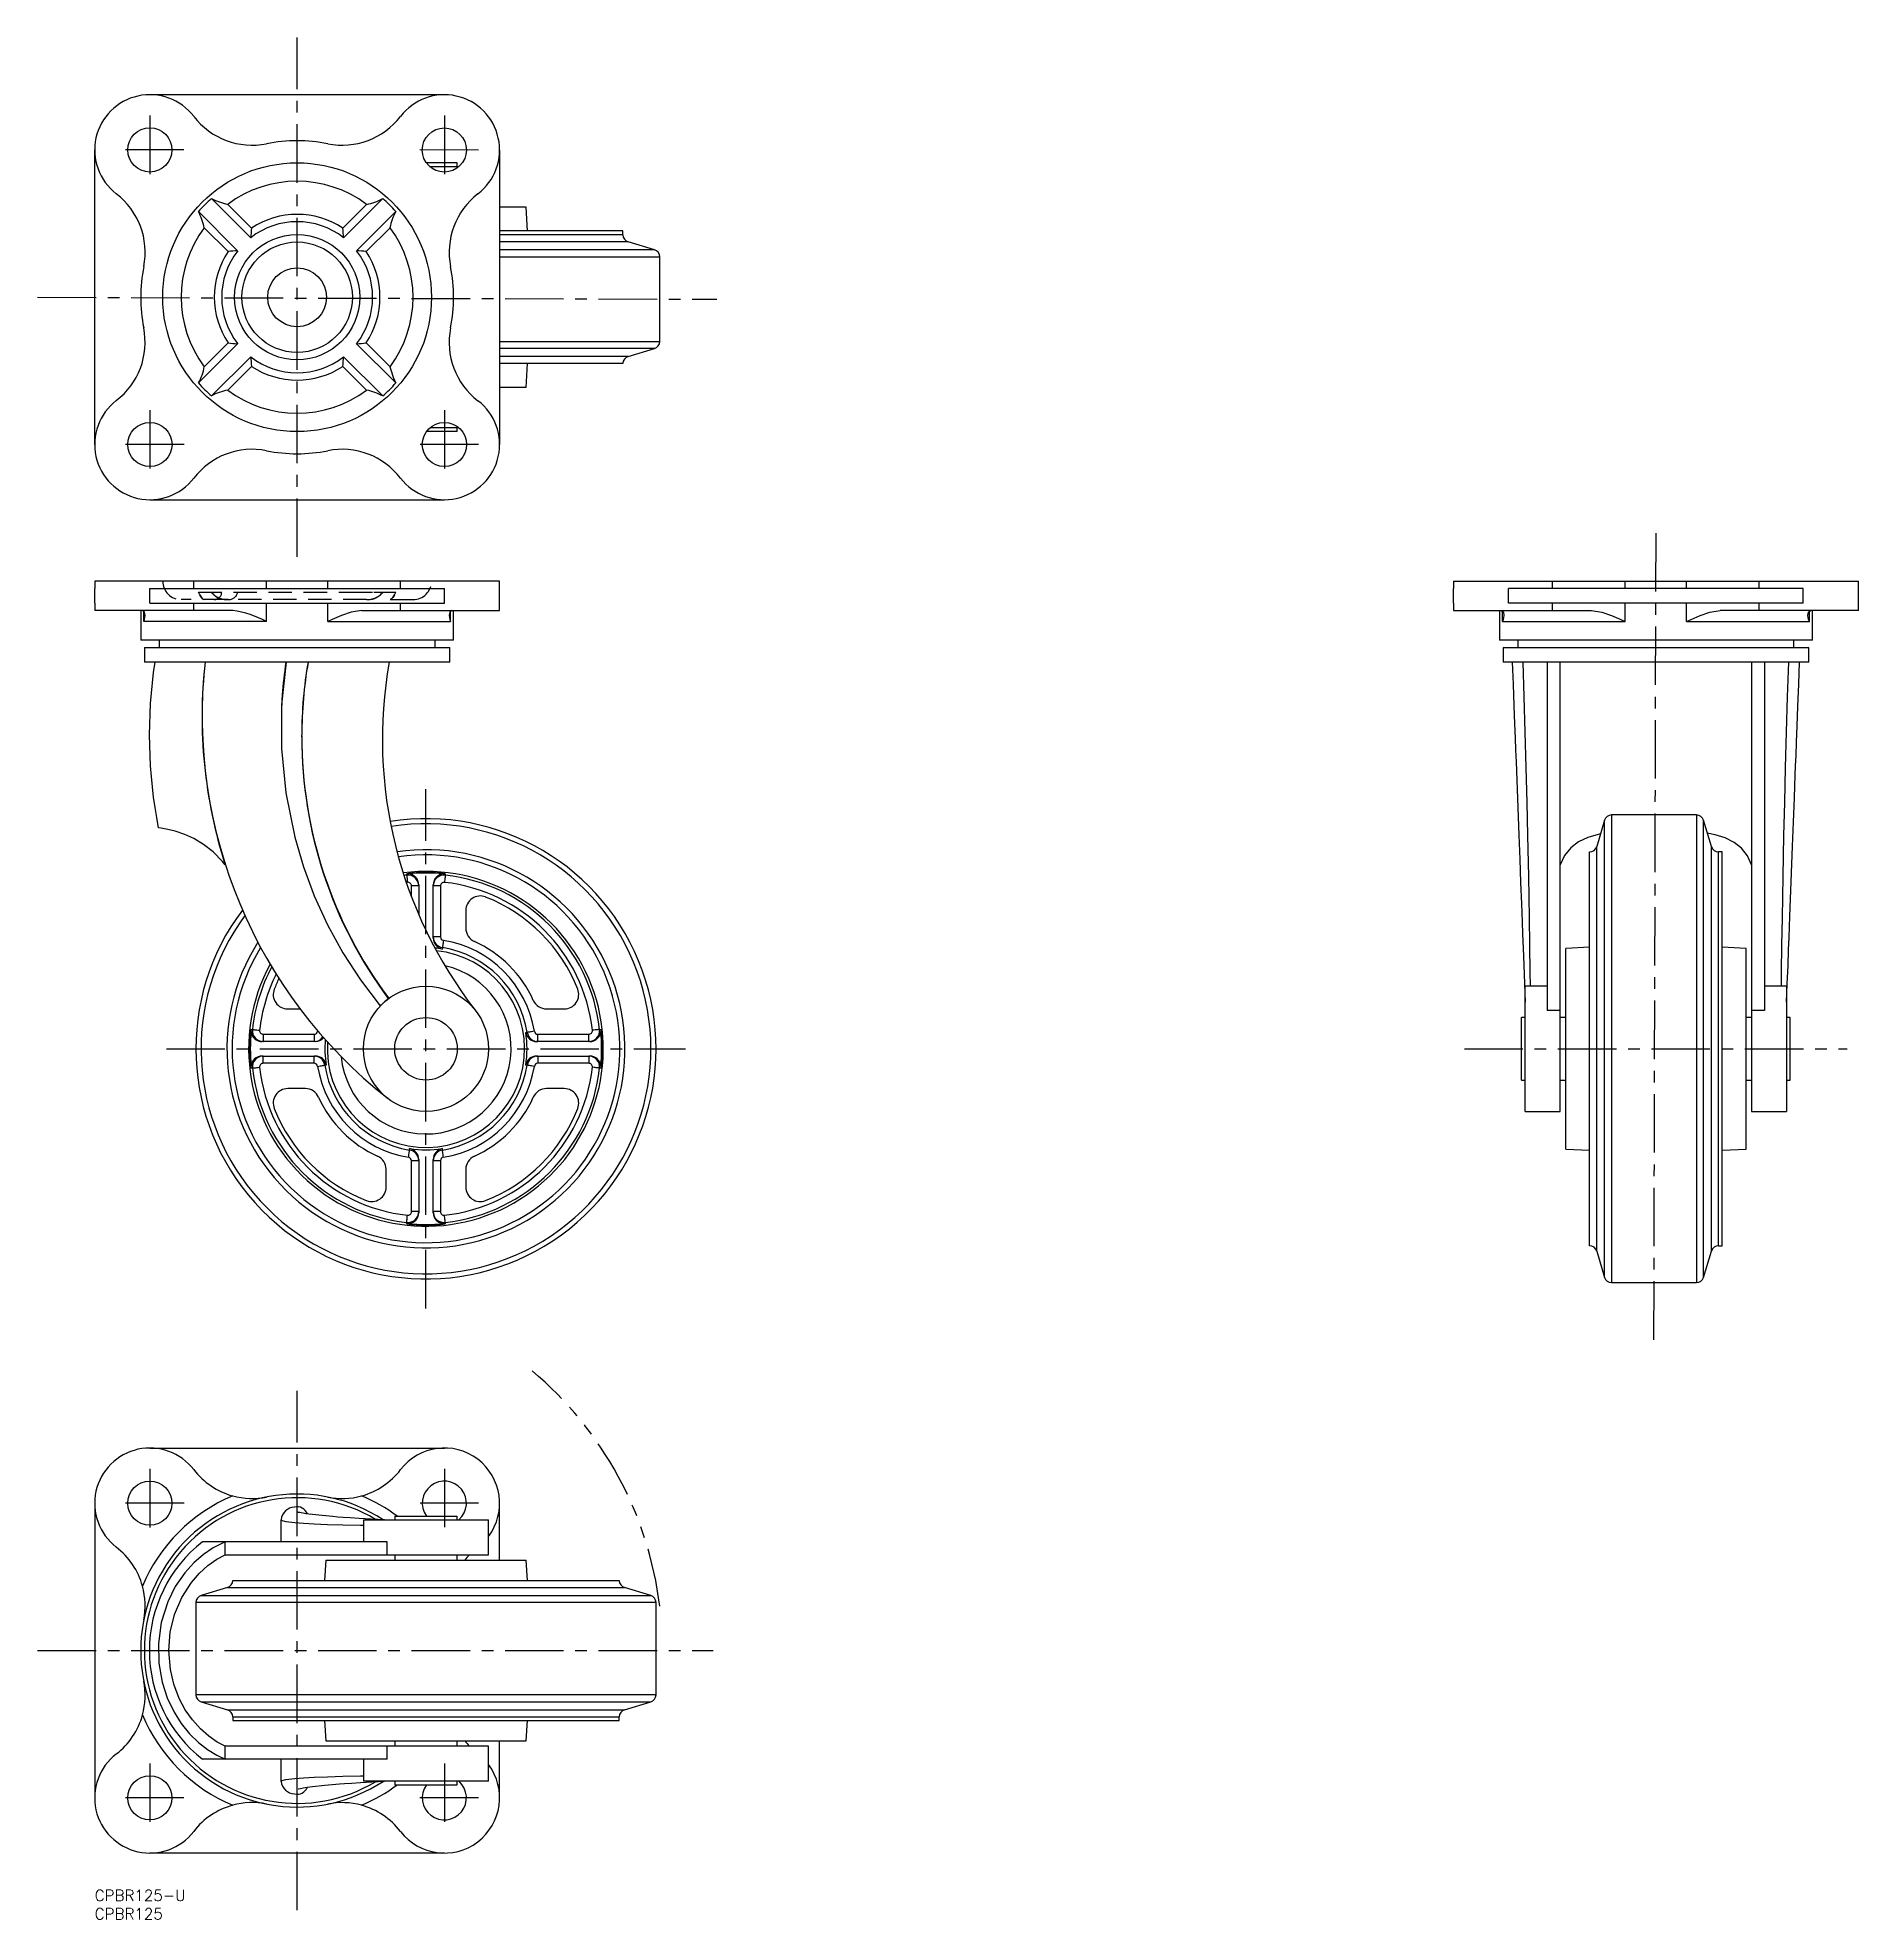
# Model space of a CAD drawing. Extents: x -15 to 479, y -8 to 503.
import ezdxf

# ---------------------------------------------------------------- set-up
doc = ezdxf.new("R2010")
doc.units = 0
doc.header["$LTSCALE"] = 0.5
for name, pattern in [('CENTER', [50.8, 31.75, -6.35, 6.35, -6.35]), ('DASHED', [19.05, 12.7, -6.35]), ('PHANTOM', [63.5, 31.75, -6.35, 6.35, -6.35, 6.35, -6.35])]:
    doc.linetypes.add(name, pattern=pattern)
for name, color, linetype in [('MSM_CENTER', 1, 'CENTER'), ('MSM_CONTINUOUS', 7, 'CONTINUOUS'), ('MSM_DASHED', 4, 'DASHED'), ('MSM_IMAGINARY', 6, 'PHANTOM'), ('MSM_PART_NUMBER', 7, 'CONTINUOUS')]:
    doc.layers.add(name, color=color, linetype=linetype)
doc.styles.get("Standard").update_dxf_attribs({"font": 'txt.shx', "height": 3, "bigfont": 'bigfont.shx'})

# ---------------------------------------------------------------- blocks, each defined once
blk = doc.blocks.new('*U2')
at = {"layer": 'MSM_PART_NUMBER'}
blk.add_text('CPBR125', height=3, dxfattribs=at).set_placement((0, -8))
blk = doc.blocks.new('*U3')
at = {"layer": 'MSM_PART_NUMBER'}
blk.add_text('CPBR125-U', height=3, dxfattribs=at).set_placement((0, -3))

msp = doc.modelspace()

# ---------------------------------------------------------------- linework, layer by layer
at = {"layer": 'MSM_CENTER'}
for p, q in [((55, 362.01), (55, 503.01)), ((15, 481.84), (15, 463.31)), ((94.99, 481.83), (94.99, 463.3)), ((24.26, 472.5), (5.74, 472.52)), ((104.25, 472.48), (85.72, 472.5)), ((-15.5, 432.51), (169, 431.95)), ((15.01, 401.85), (15.01, 383.32)), ((95, 401.84), (95, 383.31)), ((24.28, 392.51), (5.75, 392.53)), ((104.26, 392.5), (85.74, 392.52)), ((423.57, 149.41), (424.16, 370.91)), ((90, 157.91), (90, 298.91)), ((19.5, 228.41), (160.5, 228.41)), ((372.12, 228.41), (476.12, 228.41)), ((55, -5.5), (55, 135.5)), ((15.01, 114.32), (15.01, 95.79)), ((94.99, 114.34), (94.99, 95.81)), ((24.28, 104.98), (5.75, 105)), ((104.26, 105), (85.73, 105.02)), ((-15.5, 65), (168, 65)), ((14.99, 34.34), (14.99, 15.81)), ((94.99, 34.35), (94.99, 15.82)), ((24.26, 25), (5.73, 25.02)), ((104.25, 25), (85.72, 25.02))]:
    msp.add_line(p, q, dxfattribs=at)
at = {"layer": 'MSM_CONTINUOUS'}
for p, q in [((94.99, 487.51), (15, 487.51)), ((0, 392.52), (0, 472.51)), ((110, 472.49), (110, 392.51)), ((98.5, 469.01), (90.1, 469.01)), ((91, 468.01), (98.97, 468.01)), ((98.5, 468.01), (98.5, 469.01)), ((28.19, 455.78), (38.84, 445.13)), ((31.73, 459.31), (42.38, 448.66)), ((42.59, 451.28), (36.14, 457.73)), ((73.86, 457.73), (67.41, 451.28)), ((67.62, 448.66), (78.27, 459.31)), ((71.16, 445.13), (81.81, 455.78)), ((117.22, 457.01), (110, 457.01)), ((117.56, 450.51), (117.22, 457.01)), ((36.23, 444.91), (29.77, 451.37)), ((80.23, 451.37), (73.77, 444.91)), ((143.5, 450.51), (110, 450.51)), ((143.5, 449.48), (143.5, 450.51)), ((143.5, 449.48), (110, 449.48)), ((144.93, 447.57), (110, 447.57)), ((152.07, 445.42), (110, 445.42)), ((152.07, 445.42), (144.93, 447.57)), ((110, 443.51), (153.5, 443.51)), ((153.5, 420.48), (153.5, 443.51)), ((38.84, 419.89), (28.19, 409.23)), ((29.77, 413.64), (36.23, 420.1)), ((81.81, 409.23), (71.16, 419.89)), ((73.77, 420.1), (80.23, 413.64)), ((110, 420.48), (153.5, 420.48)), ((42.38, 416.35), (31.73, 405.7)), ((78.27, 405.7), (67.62, 416.35)), ((152.07, 418.57), (110, 418.57)), ((144.93, 416.42), (110, 416.42)), ((143.5, 414.51), (110, 414.51)), ((117.22, 408.01), (117.56, 414.51)), ((144.93, 416.42), (152.07, 418.57)), ((36.14, 407.28), (42.59, 413.74)), ((67.41, 413.74), (73.86, 407.28)), ((117.22, 408.01), (110, 408.01)), ((98.5, 396.01), (90.13, 396.01)), ((98.97, 397.01), (91.03, 397.01)), ((98.5, 396.01), (98.5, 397.01)), ((15.01, 377.51), (95, 377.51)), ((0, 355.41), (0, 353.41)), ((110, 355.41), (0, 355.41)), ((0, 349.41), (0, 353.41)), ((15.01, 349.41), (15.01, 353.41)), ((15.01, 353.41), (95, 353.41)), ((26.93, 353.41), (26.93, 355.41)), ((46.7, 353.41), (46.7, 355.41)), ((63.31, 353.41), (63.31, 355.41)), ((83.1, 353.41), (83.1, 355.41)), ((95, 349.41), (95, 353.41)), ((110, 353.41), (110, 355.41)), ((110, 349.41), (110, 353.41)), ((369.12, 355.41), (369.12, 353.41)), ((369.12, 355.41), (479.12, 355.41)), ((369.12, 349.41), (369.12, 353.41)), ((384.12, 349.41), (384.12, 353.41)), ((464.11, 353.41), (384.12, 353.41)), ((396.03, 353.41), (396.03, 355.41)), ((415.81, 353.41), (415.81, 355.41)), ((432.42, 353.41), (432.42, 355.41)), ((452.2, 353.41), (452.2, 355.41)), ((464.11, 349.41), (464.11, 353.41)), ((479.12, 353.41), (479.12, 355.41)), ((479.12, 349.41), (479.12, 353.41)), ((0, 349.41), (0, 347.41)), ((15.01, 349.41), (95, 349.41)), ((26.93, 347.41), (26.93, 349.41)), ((46.7, 344.41), (46.7, 349.41)), ((63.31, 344.41), (63.31, 349.41)), ((83.1, 347.41), (83.1, 349.41)), ((110, 347.41), (110, 349.41)), ((369.12, 349.41), (369.12, 347.41)), ((464.11, 349.41), (384.12, 349.41)), ((396.03, 347.41), (396.03, 349.41)), ((415.81, 344.41), (415.81, 349.41)), ((432.42, 344.41), (432.42, 349.41)), ((452.2, 347.41), (452.2, 349.41)), ((479.12, 347.41), (479.12, 349.41)), ((37.51, 347.41), (0, 347.41)), ((12.5, 347.41), (12.5, 339.41)), ((13.55, 346.99), (12.99, 347.41)), ((13.32, 344.41), (13.32, 347.17)), ((13.32, 344.42), (13.53, 345)), ((13.32, 344.41), (13.32, 344.42)), ((46.7, 344.41), (13.32, 344.41)), ((13.53, 345), (13.7, 346.1)), ((13.7, 346.1), (13.55, 346.99)), ((63.33, 344.42), (63.31, 344.41)), ((63.31, 344.41), (96.68, 344.41)), ((64.55, 345), (63.33, 344.42)), ((67.08, 346.11), (64.55, 345)), ((69.68, 346.99), (67.08, 346.11)), ((72.5, 347.41), (69.68, 346.99)), ((72.5, 347.41), (110, 347.41)), ((96.45, 346.99), (96.29, 346.12)), ((96.29, 346.12), (96.47, 345)), ((97, 347.41), (96.45, 346.99)), ((96.47, 345), (96.68, 344.42)), ((96.68, 344.41), (96.68, 347.17)), ((96.68, 344.42), (96.68, 344.41)), ((97.5, 339.41), (97.5, 347.41)), ((369.12, 347.41), (406.63, 347.41)), ((381.62, 347.41), (381.62, 339.41)), ((382.12, 347.41), (382.68, 346.99)), ((382.44, 344.41), (382.44, 347.17)), ((382.45, 344.42), (382.44, 344.41)), ((382.44, 344.41), (415.81, 344.41)), ((382.65, 345), (382.45, 344.42)), ((382.83, 346.12), (382.65, 345)), ((382.68, 346.99), (382.83, 346.12)), ((406.63, 347.41), (409.44, 346.99)), ((409.44, 346.99), (412.02, 346.12)), ((412.02, 346.12), (414.57, 345)), ((414.57, 345), (415.79, 344.42)), ((415.79, 344.42), (415.81, 344.41)), ((432.42, 344.41), (432.44, 344.42)), ((432.42, 344.41), (465.8, 344.41)), ((432.44, 344.42), (433.66, 345)), ((433.66, 345), (436.16, 346.1)), ((436.16, 346.1), (438.79, 346.99)), ((438.79, 346.99), (441.61, 347.41)), ((479.12, 347.41), (441.61, 347.41)), ((465.42, 346.1), (465.57, 346.99)), ((465.6, 345), (465.42, 346.1)), ((465.57, 346.99), (466.13, 347.41)), ((465.8, 344.42), (465.6, 345)), ((465.8, 344.41), (465.8, 347.17)), ((465.8, 344.41), (465.8, 344.42)), ((466.62, 339.41), (466.62, 347.41)), ((97.5, 339.41), (12.5, 339.41)), ((13.5, 337.41), (13.5, 333.41)), ((13.5, 337.41), (96.5, 337.41)), ((17.5, 339.41), (17.5, 337.41)), ((92.5, 337.41), (92.5, 339.41)), ((96.5, 333.41), (96.5, 337.41)), ((466.62, 339.41), (381.62, 339.41)), ((382.62, 337.41), (382.62, 333.41)), ((382.62, 337.41), (465.62, 337.41)), ((386.62, 339.41), (386.62, 337.41)), ((461.62, 337.41), (461.62, 339.41)), ((465.62, 333.41), (465.62, 337.41)), ((96.5, 333.41), (13.5, 333.41)), ((51.98, 333.41), (50.79, 321.85)), ((465.62, 333.41), (382.62, 333.41)), ((385.09, 333.41), (385.32, 327.43)), ((388.35, 323.98), (388.06, 333.41)), ((394.62, 333.41), (394.62, 238.85)), ((398.12, 211.41), (398.12, 333.41)), ((450.12, 333.41), (450.12, 211.41)), ((453.62, 333.41), (453.62, 238.85)), ((459.89, 323.98), (460.19, 333.41)), ((462.92, 327.46), (463.15, 333.41)), ((385.32, 327.43), (385.55, 321.53)), ((462.69, 321.38), (462.92, 327.46)), ((388.63, 314.44), (388.35, 323.98)), ((459.62, 314.44), (459.89, 323.98)), ((50.79, 321.85), (50.76, 315.47)), ((385.55, 321.53), (385.73, 316.65)), ((462.49, 316.1), (462.69, 321.38)), ((50.76, 315.47), (50.74, 310)), ((56.24, 313.12), (56.24, 313.56)), ((56.28, 313.1), (56.26, 313.56)), ((385.73, 316.65), (385.88, 312.8)), ((385.88, 312.8), (386, 309.59)), ((388.89, 304.84), (388.63, 314.44)), ((459.35, 304.84), (459.62, 314.44)), ((462.32, 311.66), (462.49, 316.1)), ((50.74, 310), (51.91, 297.95)), ((386, 309.59), (386.13, 306.35)), ((462.08, 305.28), (462.18, 308.05)), ((462.18, 308.05), (462.32, 311.66)), ((386.13, 306.35), (386.51, 296.37)), ((389.13, 295.26), (388.89, 304.84)), ((459.11, 295.26), (459.35, 304.84)), ((461.74, 296.58), (461.98, 302.79)), ((461.98, 302.79), (462.08, 305.28)), ((51.91, 297.95), (54.35, 285.86)), ((461.49, 289.97), (461.74, 296.58)), ((386.51, 296.37), (386.89, 286.43)), ((389.34, 286.3), (389.13, 295.26)), ((435.12, 291.91), (412.1, 291.91)), ((412.1, 291.91), (412.1, 164.91)), ((435.12, 291.91), (435.12, 164.91)), ((458.9, 286.3), (459.11, 295.26)), ((18.1, 288.32), (17.3, 288.41)), ((17.3, 288.41), (17.34, 288.4)), ((19.85, 288.01), (18.1, 288.32)), ((21.91, 287.51), (19.85, 288.01)), ((24.49, 286.61), (21.91, 287.51)), ((26.92, 285.49), (24.49, 286.61)), ((386.89, 286.43), (387.14, 279.92)), ((389.57, 275.21), (389.34, 286.3)), ((409.06, 286.75), (405.63, 285.81)), ((410.18, 290.49), (408.04, 283.34)), ((410.18, 166.34), (410.18, 290.49)), ((439.18, 283.34), (437.04, 290.49)), ((437.04, 166.34), (437.04, 290.49)), ((440.18, 286.56), (438.09, 286.98)), ((442.97, 285.67), (440.18, 286.56)), ((458.67, 275.21), (458.9, 286.3)), ((461.24, 283.4), (461.49, 289.97)), ((29.53, 283.92), (26.92, 285.49)), ((32.18, 281.86), (29.53, 283.92)), ((34.71, 279.31), (32.18, 281.86)), ((54.35, 285.86), (56.71, 277.84)), ((401.02, 283.02), (399.33, 280.93)), ((403.13, 284.62), (401.02, 283.02)), ((405.63, 285.81), (403.13, 284.62)), ((406.12, 174.91), (406.12, 281.91)), ((408.04, 173.49), (408.04, 283.34)), ((439.18, 173.49), (439.18, 283.34)), ((442.12, 281.91), (441.1, 281.91)), ((441.1, 174.91), (441.1, 281.91)), ((442.12, 174.91), (442.12, 281.91)), ((445.37, 284.46), (442.97, 285.67)), ((447.39, 282.86), (445.37, 284.46)), ((448.98, 280.83), (447.39, 282.86)), ((460.87, 273.74), (461.24, 283.4)), ((35.45, 278.41), (34.71, 279.31)), ((56.71, 277.84), (59.67, 269.91)), ((84.75, 275.78), (84.76, 275.96)), ((84.76, 275.96), (85.26, 275.97)), ((85.26, 275.97), (85.26, 275.9)), ((94.74, 275.97), (95.24, 275.96)), ((94.74, 275.9), (94.74, 275.97)), ((95.24, 275.96), (95.25, 275.65)), ((387.14, 279.92), (387.38, 273.55)), ((399.33, 280.93), (398.12, 278.41)), ((450.12, 278.41), (448.98, 280.83)), ((84.75, 275.57), (84.75, 275.78)), ((84.75, 275.57), (84.76, 275.51)), ((84.76, 275.51), (84.77, 275.39)), ((84.77, 275.39), (84.79, 275.2)), ((84.79, 275.2), (84.82, 274.96)), ((84.82, 274.96), (84.85, 274.67)), ((84.85, 274.67), (84.89, 274.34)), ((84.89, 274.34), (84.93, 273.98)), ((84.93, 273.98), (84.97, 273.61)), ((88.03, 272.63), (86.06, 272.63)), ((86.06, 269.67), (86.06, 272.63)), ((88.03, 272.92), (88.03, 264.84)), ((91.97, 258.47), (91.97, 272.92)), ((93.94, 272.63), (91.97, 272.63)), ((93.94, 272.63), (93.94, 258.82)), ((95.07, 273.98), (95.03, 273.61)), ((95.11, 274.34), (95.07, 273.98)), ((95.15, 274.67), (95.11, 274.34)), ((95.18, 274.96), (95.15, 274.67)), ((95.21, 275.2), (95.18, 274.96)), ((95.23, 275.39), (95.21, 275.2)), ((95.24, 275.51), (95.23, 275.39)), ((95.25, 275.57), (95.24, 275.51)), ((95.25, 275.65), (95.25, 275.57)), ((387.38, 273.55), (387.6, 267.75)), ((389.78, 264.02), (389.57, 275.21)), ((458.47, 264.02), (458.67, 275.21)), ((460.52, 264.46), (460.87, 273.74)), ((59.67, 269.91), (63.23, 262.11)), ((100.83, 265.97), (100.83, 261.17)), ((387.6, 267.75), (387.69, 265.47)), ((63.23, 262.11), (67.4, 254.5)), ((387.69, 265.47), (387.79, 262.92)), ((387.79, 262.92), (387.91, 259.66)), ((389.9, 256.59), (389.78, 264.02)), ((458.35, 256.59), (458.47, 264.02)), ((460.3, 258.67), (460.41, 261.53)), ((460.41, 261.53), (460.52, 264.46)), ((93.94, 258.82), (91.97, 258.82)), ((94.45, 255.69), (94.44, 255.51)), ((94.46, 255.96), (94.45, 255.91)), ((94.45, 255.91), (94.45, 255.69)), ((94.48, 256.08), (94.46, 255.96)), ((94.51, 256.27), (94.48, 256.08)), ((94.55, 256.51), (94.51, 256.27)), ((94.59, 256.8), (94.55, 256.51)), ((94.65, 257.13), (94.59, 256.8)), ((94.7, 257.48), (94.65, 257.13)), ((94.76, 257.85), (94.7, 257.48)), ((387.91, 259.66), (388.06, 255.73)), ((388.06, 255.73), (388.24, 251.18)), ((390, 249.24), (389.9, 256.59)), ((406.12, 255.97), (399.62, 255.63)), ((399.62, 201.2), (399.62, 255.63)), ((448.62, 255.63), (442.12, 255.97)), ((448.62, 201.2), (448.62, 255.63)), ((458.25, 249.24), (458.35, 256.59)), ((460.17, 255.27), (460.3, 258.67)), ((67.4, 254.5), (72.17, 247.13)), ((388.24, 251.18), (388.43, 246.06)), ((459.82, 246.08), (460.01, 251.05)), ((460.01, 251.05), (460.17, 255.27)), ((72.17, 247.13), (77.54, 240.04)), ((388.43, 246.06), (388.62, 241.05)), ((394.62, 245.41), (388.62, 245.41)), ((388.62, 211.41), (388.62, 245.41)), ((390.04, 245.41), (390, 249.24)), ((459.62, 245.41), (453.62, 245.41)), ((458.2, 245.41), (458.25, 249.24)), ((459.62, 241.05), (459.82, 246.08)), ((459.62, 245.41), (459.62, 211.41)), ((79.77, 242.22), (79.77, 242.05)), ((52.44, 239.24), (55.8, 239.24)), ((122.75, 239.24), (127.56, 239.24)), ((388.62, 236.91), (387.62, 236.91)), ((387.62, 219.91), (387.62, 236.91)), ((398.12, 238.85), (394.62, 238.85)), ((399.62, 236.91), (398.12, 236.91)), ((450.12, 236.91), (448.62, 236.91)), ((453.62, 238.85), (450.12, 238.85)), ((460.62, 236.91), (459.62, 236.91)), ((460.62, 219.91), (460.62, 236.91)), ((42.44, 233.15), (42.45, 233.66)), ((42.52, 233.15), (42.44, 233.15)), ((42.45, 233.66), (42.76, 233.66)), ((42.76, 233.66), (42.85, 233.66)), ((42.85, 233.66), (42.9, 233.66)), ((42.9, 233.66), (43.02, 233.64)), ((43.02, 233.64), (43.21, 233.62)), ((43.21, 233.62), (43.45, 233.59)), ((43.45, 233.59), (43.75, 233.56)), ((43.75, 233.56), (44.07, 233.52)), ((44.07, 233.52), (44.43, 233.48)), ((44.43, 233.48), (44.8, 233.44)), ((59.94, 230.38), (45.49, 230.38)), ((45.78, 232.35), (45.78, 230.38)), ((45.78, 232.35), (59.59, 232.35)), ((59.59, 232.35), (59.59, 230.38)), ((60.57, 233.18), (60.68, 233.16)), ((117.1, 232.86), (117.41, 232.86)), ((117.41, 232.86), (117.49, 232.86)), ((117.55, 232.87), (117.49, 232.86)), ((117.67, 232.89), (117.55, 232.87)), ((117.85, 232.92), (117.67, 232.89)), ((118.1, 232.96), (117.85, 232.92)), ((118.39, 233.01), (118.1, 232.96)), ((118.71, 233.06), (118.39, 233.01)), ((119.07, 233.12), (118.71, 233.06)), ((119.43, 233.18), (119.07, 233.12)), ((134.51, 230.38), (120.06, 230.38)), ((120.41, 230.38), (120.41, 232.35)), ((120.41, 232.35), (134.22, 232.35)), ((134.22, 230.38), (134.22, 232.35)), ((135.57, 233.48), (135.2, 233.44)), ((135.93, 233.52), (135.57, 233.48)), ((136.25, 233.56), (135.93, 233.52)), ((136.55, 233.59), (136.25, 233.56)), ((136.79, 233.62), (136.55, 233.59)), ((136.98, 233.64), (136.79, 233.62)), ((137.1, 233.66), (136.98, 233.64)), ((137.15, 233.66), (137.1, 233.66)), ((137.15, 233.66), (137.37, 233.66)), ((137.37, 233.66), (137.55, 233.66)), ((137.56, 233.15), (137.48, 233.15)), ((137.55, 233.66), (137.56, 233.15)), ((45.49, 226.45), (59.94, 226.45)), ((45.78, 224.48), (45.78, 226.45)), ((59.59, 224.48), (59.59, 226.45)), ((120.06, 226.45), (134.51, 226.45)), ((120.41, 226.45), (120.41, 224.48)), ((134.22, 226.45), (134.22, 224.48)), ((42.45, 223.17), (42.44, 223.67)), ((42.44, 223.67), (42.52, 223.67)), ((42.63, 223.17), (42.45, 223.17)), ((42.85, 223.17), (42.63, 223.17)), ((42.85, 223.17), (42.9, 223.17)), ((42.9, 223.17), (43.02, 223.19)), ((43.02, 223.19), (43.21, 223.21)), ((43.21, 223.21), (43.45, 223.23)), ((43.45, 223.23), (43.75, 223.27)), ((43.75, 223.27), (44.07, 223.3)), ((44.07, 223.3), (44.43, 223.34)), ((44.43, 223.34), (44.8, 223.38)), ((59.59, 224.48), (45.78, 224.48)), ((60.57, 223.65), (60.93, 223.71)), ((60.93, 223.71), (61.29, 223.77)), ((61.29, 223.77), (61.61, 223.82)), ((61.61, 223.82), (61.9, 223.87)), ((61.9, 223.87), (62.15, 223.91)), ((62.15, 223.91), (62.33, 223.94)), ((62.33, 223.94), (62.45, 223.95)), ((62.45, 223.95), (62.51, 223.96)), ((62.59, 223.96), (62.51, 223.96)), ((62.9, 223.97), (62.59, 223.96)), ((117.28, 223.97), (117.1, 223.97)), ((117.49, 223.96), (117.28, 223.97)), ((117.55, 223.95), (117.49, 223.96)), ((117.67, 223.94), (117.55, 223.95)), ((117.85, 223.91), (117.67, 223.94)), ((118.1, 223.87), (117.85, 223.91)), ((118.39, 223.82), (118.1, 223.87)), ((118.71, 223.77), (118.39, 223.82)), ((119.07, 223.71), (118.71, 223.77)), ((119.43, 223.65), (119.07, 223.71)), ((134.22, 224.48), (120.41, 224.48)), ((135.57, 223.34), (135.2, 223.38)), ((135.93, 223.3), (135.57, 223.34)), ((136.25, 223.27), (135.93, 223.3)), ((136.55, 223.23), (136.25, 223.27)), ((136.79, 223.21), (136.55, 223.23)), ((136.98, 223.19), (136.79, 223.21)), ((137.1, 223.17), (136.98, 223.19)), ((137.15, 223.17), (137.1, 223.17)), ((137.24, 223.17), (137.15, 223.17)), ((137.55, 223.17), (137.24, 223.17)), ((137.48, 223.67), (137.56, 223.67)), ((137.56, 223.67), (137.55, 223.17)), ((387.62, 219.91), (388.62, 219.91)), ((398.12, 219.91), (399.62, 219.91)), ((448.62, 219.91), (450.12, 219.91)), ((459.62, 219.91), (460.62, 219.91)), ((57.25, 217.59), (52.44, 217.59)), ((127.56, 217.59), (122.75, 217.59)), ((388.62, 211.41), (398.12, 211.41)), ((450.12, 211.41), (459.62, 211.41)), ((85.24, 198.98), (85.3, 199.35)), ((85.3, 199.35), (85.35, 199.7)), ((85.35, 199.7), (85.41, 200.03)), ((85.41, 200.03), (85.45, 200.32)), ((85.45, 200.32), (85.49, 200.56)), ((85.49, 200.56), (85.52, 200.75)), ((85.52, 200.75), (85.54, 200.87)), ((85.54, 200.87), (85.55, 200.92)), ((85.55, 201.13), (85.56, 201.32)), ((85.55, 200.92), (85.55, 201.13)), ((94.44, 201.32), (94.45, 201.01)), ((94.45, 201.01), (94.45, 200.92)), ((94.46, 200.87), (94.45, 200.92)), ((94.48, 200.75), (94.46, 200.87)), ((94.51, 200.56), (94.48, 200.75)), ((94.55, 200.32), (94.51, 200.56)), ((94.59, 200.03), (94.55, 200.32)), ((94.65, 199.7), (94.59, 200.03)), ((94.7, 199.35), (94.65, 199.7)), ((94.76, 198.98), (94.7, 199.35)), ((399.62, 201.2), (406.12, 200.86)), ((442.12, 200.86), (448.62, 201.2)), ((79.17, 190.86), (79.17, 195.66)), ((88.03, 198.01), (86.06, 198.01)), ((86.06, 184.19), (86.06, 198.01)), ((88.03, 198.36), (88.03, 183.91)), ((91.97, 183.91), (91.97, 198.36)), ((93.94, 198.01), (91.97, 198.01)), ((93.94, 198.01), (93.94, 184.19)), ((100.83, 195.66), (100.83, 190.86)), ((88.03, 184.19), (86.06, 184.19)), ((93.94, 184.19), (91.97, 184.19)), ((84.75, 181.26), (84.76, 181.31)), ((84.75, 181.18), (84.75, 181.26)), ((84.76, 180.86), (84.75, 181.18)), ((84.76, 181.31), (84.77, 181.44)), ((85.26, 180.85), (84.76, 180.86)), ((84.77, 181.44), (84.79, 181.62)), ((84.79, 181.62), (84.82, 181.87)), ((84.82, 181.87), (84.85, 182.16)), ((84.85, 182.16), (84.89, 182.49)), ((84.89, 182.49), (84.93, 182.84)), ((84.93, 182.84), (84.97, 183.21)), ((85.26, 180.93), (85.26, 180.85)), ((94.74, 180.85), (94.74, 180.93)), ((95.24, 180.86), (94.74, 180.85)), ((95.07, 182.84), (95.03, 183.21)), ((95.11, 182.49), (95.07, 182.84)), ((95.15, 182.16), (95.11, 182.49)), ((95.18, 181.87), (95.15, 182.16)), ((95.21, 181.62), (95.18, 181.87)), ((95.23, 181.44), (95.21, 181.62)), ((95.24, 181.31), (95.23, 181.44)), ((95.25, 181.26), (95.24, 181.31)), ((95.25, 181.05), (95.24, 180.86)), ((95.25, 181.26), (95.25, 181.05)), ((441.1, 174.91), (442.12, 174.91)), ((408.04, 173.49), (410.18, 166.34)), ((437.04, 166.34), (439.18, 173.49)), ((412.1, 164.91), (435.12, 164.91)), ((15.01, 120), (95, 120)), ((0, 104.99), (0, 25)), ((55.41, 102.53), (55.2, 102.58)), ((55.2, 102.58), (55.21, 102.56)), ((55.7, 102.47), (55.41, 102.53)), ((56.12, 102.38), (55.7, 102.47)), ((56.64, 102.28), (56.12, 102.38)), ((57.32, 102.17), (56.64, 102.28)), ((110, 89.5), (110, 105)), ((50.61, 100.52), (50.61, 94.5)), ((50.61, 100.4), (51.91, 100.05)), ((51.91, 100.05), (54.35, 99.75)), ((54.35, 99.75), (56.71, 99.58)), ((56.71, 99.58), (59.67, 99.41)), ((58.18, 102.05), (57.32, 102.17)), ((59.2, 101.92), (58.18, 102.05)), ((61.77, 101.64), (59.2, 101.92)), ((59.67, 99.41), (63.23, 99.27)), ((64.73, 101.37), (61.77, 101.64)), ((63.23, 99.27), (67.4, 99.15)), ((66.09, 101.26), (64.73, 101.37)), ((67.51, 101.16), (66.09, 101.26)), ((67.4, 99.15), (72.17, 99.05)), ((69.37, 101.03), (67.51, 101.16)), ((71.86, 100.87), (69.37, 101.03)), ((75.08, 100.69), (71.86, 100.87)), ((72.17, 99.05), (73, 99.03)), ((73, 100.5), (73, 94.5)), ((73, 100.5), (107, 100.5)), ((78.7, 100.5), (75.08, 100.69)), ((81.5, 101.5), (81.5, 100.5)), ((81.5, 101.5), (98.5, 101.5)), ((98.5, 100.5), (98.5, 101.5)), ((107, 91), (107, 100.5)), ((79.48, 94.5), (29.29, 94.5)), ((32.18, 92.88), (29.53, 91.07)), ((34.71, 94.19), (32.18, 92.88)), ((35.45, 94.5), (34.71, 94.19)), ((35.45, 91), (35.45, 94.5)), ((79.48, 91), (79.48, 94.5)), ((26.92, 88.8), (24.49, 86.1)), ((29.53, 91.07), (26.92, 88.8)), ((28.45, 85.99), (30.77, 88.1)), ((30.77, 88.1), (33.18, 89.79)), ((33.18, 89.79), (35.45, 91)), ((35.45, 91), (107, 91)), ((62.78, 89.5), (62.44, 84)), ((62.78, 89.5), (117.22, 89.5)), ((81.5, 91), (81.5, 89.5)), ((98.5, 89.5), (98.5, 91)), ((117.56, 84), (117.22, 89.5)), ((21.91, 82.35), (19.85, 78.22)), ((24.49, 86.1), (21.91, 82.35)), ((23.66, 79.38), (26.29, 83.5)), ((26.29, 83.5), (28.45, 85.99)), ((36.07, 82.08), (28.93, 79.94)), ((36.07, 82.08), (143.93, 82.08)), ((37.5, 84), (142.5, 84)), ((151.07, 79.94), (143.93, 82.08)), ((19.85, 78.22), (18.1, 72.66)), ((21.72, 74.8), (23.66, 79.38)), ((27.5, 78.02), (27.5, 53)), ((152.5, 78.02), (27.5, 78.02)), ((28.93, 79.94), (151.07, 79.94)), ((152.5, 53), (152.5, 78.02)), ((18.1, 72.66), (17.3, 66.87)), ((20.55, 69.97), (21.72, 74.8)), ((17.3, 66.87), (17.42, 61.58)), ((20.15, 65), (20.55, 69.97)), ((17.42, 61.58), (18.33, 56.37)), ((20.57, 59.87), (20.15, 65)), ((18.33, 56.37), (19.69, 52.19)), ((21.52, 55.84), (20.57, 59.87)), ((19.69, 52.19), (21.56, 48.23)), ((22.98, 51.99), (21.52, 55.84)), ((24.61, 48.94), (22.98, 51.99)), ((152.5, 53), (27.5, 53)), ((21.56, 48.23), (23.52, 45.17)), ((26.56, 46.15), (24.61, 48.94)), ((28.71, 43.75), (26.56, 46.15)), ((28.93, 51.08), (36.07, 48.94)), ((28.93, 51.08), (151.07, 51.08)), ((36.07, 48.94), (143.93, 48.94)), ((37.5, 47.02), (37.5, 46)), ((37.5, 47.02), (142.5, 47.02)), ((37.5, 46), (142.5, 46)), ((62.44, 46), (62.78, 40.5)), ((117.22, 40.5), (117.56, 46)), ((142.5, 46), (142.5, 47.02)), ((143.93, 48.94), (151.07, 51.08)), ((23.52, 45.17), (25.78, 42.39)), ((25.78, 42.39), (28.18, 40.04)), ((30.98, 41.73), (28.71, 43.75)), ((33.28, 40.15), (30.98, 41.73)), ((28.18, 40.04), (30.68, 38.09)), ((30.68, 38.09), (33.15, 36.58)), ((33.15, 36.58), (35.45, 35.5)), ((35.45, 39), (33.28, 40.15)), ((107, 39), (35.45, 39)), ((35.45, 35.5), (35.45, 39)), ((62.78, 40.5), (117.22, 40.5)), ((79.48, 35.5), (79.48, 39)), ((81.5, 40.5), (81.5, 39)), ((98.5, 39), (98.5, 40.5)), ((107, 29.5), (107, 39)), ((110, 25.01), (110, 40.5)), ((79.48, 35.5), (29.29, 35.5)), ((50.61, 35.5), (50.61, 29.48)), ((59.67, 30.59), (63.23, 30.73)), ((63.23, 30.73), (67.4, 30.85)), ((67.4, 30.85), (72.17, 30.95)), ((72.17, 30.95), (73, 30.97)), ((73, 35.5), (73, 29.5)), ((50.61, 29.6), (51.91, 29.95)), ((51.91, 29.95), (54.35, 30.25)), ((54.35, 30.25), (56.71, 30.42)), ((55.27, 27.46), (55.36, 27.45)), ((55.36, 27.45), (55.9, 27.58)), ((55.9, 27.58), (56.64, 27.72)), ((56.64, 27.72), (57.72, 27.89)), ((56.71, 30.42), (59.67, 30.59)), ((57.72, 27.89), (59.2, 28.08)), ((59.2, 28.08), (62.54, 28.44)), ((62.54, 28.44), (66.48, 28.77)), ((66.48, 28.77), (67.89, 28.87)), ((67.89, 28.87), (69.75, 29)), ((69.75, 29), (72.19, 29.15)), ((72.19, 29.15), (75.28, 29.33)), ((107, 29.5), (73, 29.5)), ((75.28, 29.33), (78.7, 29.5)), ((81.5, 29.5), (81.5, 28.5)), ((81.5, 28.5), (98.5, 28.5)), ((98.5, 28.5), (98.5, 29.5)), ((94.99, 10), (15, 10))]:
    msp.add_line(p, q, dxfattribs=at)
for centre, radius in [((15, 472.51), 6), ((94.99, 472.49), 6), ((55, 432.51), 36.5), ((55, 432.51), 17), ((55, 432.51), 15), ((55, 432.51), 8), ((15.01, 392.52), 6), ((95, 392.51), 6), ((90, 228.41), 17), ((90, 228.41), 8.5), ((14.99, 105.01), 6), ((14.99, 25.01), 6)]:
    msp.add_circle(centre, radius, dxfattribs=at)
for centre, radius, start, end in [((15, 472.51), 15, 37.4724, 232.5276), ((94.99, 472.49), 15.01, 307.4899, 142.5101), ((42.78, 493.8), 20, 217.4724, 281.2773), ((67.21, 493.8), 20, 258.7386, 322.5101), ((55, 432.51), 42.5, 78.7386, 101.2773), ((-6.29, 444.73), 20, 348.7227, 52.5276), ((55, 432.51), 31.5, 53.2132, 126.7868), ((116.3, 444.71), 20, 127.4899, 191.2614), ((55, 432.51), 35.5, 130.9617, 139.0383), ((11.32, 447.24), 18.91, 12.6079, 26.833), ((40.26, 476.19), 18.91, 243.1671, 257.392), ((55, 432.51), 22.5, 56.537, 123.463), ((71.45, 471.41), 13.89, 280.0124, 299.4284), ((55, 432.51), 35.5, 40.9617, 49.0383), ((93.9, 448.96), 13.89, 150.5713, 169.9878), ((55, 432.51), 31.5, 143.2132, 216.7868), ((55, 432.51), 20.5, 52.0047, 127.9953), ((108.2, 444.61), 65.94, 174.1982, 176.4782), ((1.81, 444.61), 65.94, 3.5217, 5.8018), ((55, 432.51), 31.5, 323.2132, 36.7868), ((55, 432.51), 22.5, 146.537, 213.463), ((55, 432.51), 20.5, 142.0047, 217.9953), ((42.89, 379.32), 65.93, 93.5217, 95.8019), ((67.11, 379.32), 65.93, 84.1981, 86.4783), ((55, 432.51), 20.5, 322.0047, 37.9953), ((55, 432.51), 22.5, 326.537, 33.463), ((145.5, 449.48), 2, 180, 253.3008), ((151.5, 443.51), 2, 0, 73.3008), ((55, 432.51), 42.5, 168.7227, 191.2614), ((55, 432.51), 42.5, 348.7227, 11.2614), ((-6.3, 420.3), 20, 307.4899, 11.2614), ((116.29, 420.28), 20, 168.7227, 232.5276), ((42.89, 485.7), 65.93, 264.1981, 266.4783), ((67.11, 485.7), 65.93, 273.5217, 275.8019), ((151.5, 420.48), 2, 286.6992, 0), ((108.2, 420.4), 65.94, 183.5218, 185.8018), ((55, 432.51), 20.5, 232.0047, 307.9953), ((1.81, 420.4), 65.94, 354.1982, 356.4783), ((145.5, 414.51), 2, 106.6992, 180), ((16.1, 416.06), 13.89, 330.5713, 349.9877), ((55, 432.51), 35.5, 220.9617, 229.0383), ((55, 432.51), 22.5, 236.537, 303.463), ((55, 432.51), 35.5, 310.9617, 319.0383), ((98.68, 417.77), 18.91, 192.608, 206.8329), ((15.01, 392.52), 15.01, 127.4899, 322.5101), ((38.55, 393.6), 13.89, 100.0123, 119.4286), ((55, 432.51), 31.5, 233.2132, 306.7868), ((69.74, 388.82), 18.91, 63.1672, 77.3919), ((95, 392.51), 15, 217.4724, 52.5276), ((42.79, 371.21), 20, 78.7386, 142.5101), ((55, 432.51), 42.5, 258.7386, 281.2773), ((67.22, 371.21), 20, 37.4724, 101.2773), ((34.19, 321.66), 25.97, 61.1917, 82.6342), ((145.15, 313.63), 130.33, 171.268, 191.1638), ((161.13, 318.64), 131.96, 173.5709, 197.7467), ((161.18, 318.74), 132, 173.616, 231.7591), ((148.89, 318.01), 98.16, 170.9741, 181.4822), ((171.11, 313.6), 114.86, 170.0674, 180.0211), ((170.93, 313.65), 114.66, 170.0762, 180.0482), ((198.16, 312.5), 120, 169.9612, 217.8603), ((175.38, 313.32), 119.14, 180, 216.6371), ((174.85, 312.9), 118.58, 179.9026, 216.6903), ((412.1, 289.91), 2, 90, 163.3008), ((435.12, 289.91), 2, 16.6992, 90), ((90, 228.41), 62.5, 142.926, 98.964), ((90, 228.41), 61.1, 143.66, 98.9157), ((90, 228.41), 54.06, 147.6515, 98.3715), ((90, 228.41), 52.66, 148.5218, 98.1911), ((406.12, 283.91), 2, 270, 343.3008), ((441.1, 283.91), 2, 196.6992, 270), ((90, 228.41), 48.17, 151.5199, 97.4084), ((90, 228.41), 47.84, 83.7059, 96.2941), ((90, 228.41), 47.8, 84.3084, 95.6916), ((90, 228.41), 47.72, 84.299, 95.701), ((90, 228.41), 47.45, 96.3499, 97.2474), ((90, 228.41), 45.48, 96.3499, 96.7567), ((85.08, 272.63), 2.95, 0.012, 96.3554), ((85.08, 272.64), 0.985, 359.9439, 96.3181), ((85.05, 272.93), 2.98, 359.8997, 86.028), ((94.94, 272.94), 2.97, 93.7946, 180.2777), ((94.92, 272.63), 2.95, 83.6511, 179.9814), ((94.92, 272.63), 0.985, 83.7018, 180.0361), ((90, 228.41), 45.48, 6.3499, 83.6501), ((90, 228.41), 47.45, 6.3499, 83.6501), ((104.76, 265.97), 3.94, 68.5399, 180), ((90, 228.41), 44.29, 21.4601, 68.5399), ((104.76, 261.17), 3.94, 180, 245.7349), ((94.92, 258.82), 2.95, 180.01, 260.8347), ((94.96, 258.46), 3, 179.7718, 260.0118), ((90, 228.41), 27.46, 80.6858, 84.9442), ((94.92, 258.82), 0.985, 179.953, 260.7857), ((90, 228.41), 27.85, 9.1945, 80.8055), ((90, 228.41), 29.82, 9.1945, 80.8055), ((90, 228.41), 31.99, 24.2651, 65.7349), ((90, 228.41), 47.45, 152.0421, 173.6501), ((90, 228.41), 26.79, 176.166, 83.991), ((90, 228.41), 23.13, 185.2894, 77.1645), ((90, 228.41), 45.48, 153.5119, 173.6501), ((90, 228.41), 44.29, 154.4458, 158.5399), ((52.44, 243.18), 3.94, 158.5399, 270), ((110.25, 205.98), 47.22, 130.1942, 133.8301), ((122.75, 243.18), 3.94, 204.2651, 270), ((127.56, 243.18), 3.94, 270, 21.4601), ((90, 228.41), 47.84, 173.7059, 186.2941), ((90, 228.41), 47.8, 174.3084, 185.6916), ((90, 228.41), 47.72, 174.299, 185.701), ((45.48, 233.35), 2.97, 183.7948, 270.2776), ((45.78, 233.33), 2.95, 173.6512, 269.9815), ((45.78, 233.34), 0.985, 173.702, 270.0363), ((59.59, 233.34), 0.985, 269.9524, 350.7862), ((59.64, 233.2), 2.82, 269.0654, 326.4637), ((59.98, 233.28), 2.9, 269.3423, 319.8394), ((90, 228.41), 29.82, 170.619, 170.8055), ((90, 228.41), 27.46, 174.8184, 189.3142), ((90, 228.41), 27.46, 350.6858, 9.3142), ((120.04, 233.37), 2.98, 189.8194, 270.3969), ((120.41, 233.33), 2.95, 189.1664, 269.9888), ((120.41, 233.34), 0.986, 189.2442, 270.0171), ((134.22, 233.33), 2.95, 270.012, 6.3554), ((134.22, 233.34), 0.985, 269.9437, 6.318), ((134.51, 233.36), 2.98, 269.8998, 356.0278), ((90, 228.41), 47.72, 354.299, 5.701), ((90, 228.41), 47.84, 353.7059, 6.2941), ((90, 228.41), 47.8, 354.3084, 5.6916), ((45.49, 223.47), 2.98, 89.8997, 176.028), ((45.78, 223.49), 2.95, 90.0121, 186.3553), ((59.59, 223.49), 2.95, 9.1662, 89.9891), ((59.96, 223.46), 2.98, 9.8191, 90.3972), ((120.05, 223.45), 2.99, 89.7716, 170.0121), ((120.41, 223.49), 2.95, 90.01, 170.8348), ((134.22, 223.49), 2.95, 353.6511, 89.9815), ((134.52, 223.48), 2.97, 3.7947, 90.2777), ((90, 228.41), 47.45, 186.3499, 263.6501), ((45.78, 223.49), 0.985, 89.9438, 186.3184), ((90, 228.41), 45.48, 186.3499, 263.6501), ((59.59, 223.49), 0.986, 9.2456, 90.0158), ((90, 228.41), 29.82, 189.1945, 260.8055), ((90, 228.41), 27.85, 189.1945, 260.8055), ((90, 228.41), 27.85, 279.1945, 350.8055), ((90, 228.41), 29.82, 279.1945, 350.8055), ((90, 228.41), 45.48, 276.3499, 353.6501), ((90, 228.41), 47.45, 276.3499, 353.6501), ((120.41, 223.49), 0.985, 89.9526, 170.786), ((134.22, 223.49), 0.985, 353.7022, 90.0357), ((52.44, 213.65), 3.94, 90, 201.4601), ((57.25, 213.65), 3.94, 24.2651, 90), ((90, 228.41), 31.99, 204.2651, 245.7349), ((90, 228.41), 31.99, 294.2651, 335.7349), ((122.75, 213.65), 3.94, 90, 155.7349), ((127.56, 213.65), 3.94, 338.5399, 90), ((90, 228.41), 44.29, 201.4601, 248.5399), ((90, 228.41), 44.29, 291.4601, 338.5399), ((85.08, 198.01), 2.95, 0.0098, 80.8348), ((90, 228.41), 27.46, 260.6858, 279.3142), ((85.04, 198.37), 2.99, 359.7719, 80.0119), ((94.95, 198.38), 2.98, 99.8191, 180.3971), ((94.92, 198.01), 2.95, 99.1664, 179.9889), ((75.24, 195.66), 3.94, 0, 65.7349), ((85.08, 198.01), 0.985, 359.9531, 80.7853), ((94.92, 198.01), 0.986, 99.2458, 180.0157), ((104.76, 195.66), 3.94, 114.2651, 180), ((75.24, 190.86), 3.94, 248.5399, 0), ((104.76, 190.86), 3.94, 180, 291.4601), ((85.08, 184.19), 2.95, 263.6508, 359.9818), ((85.08, 184.19), 0.985, 263.7017, 0.0363), ((94.92, 184.19), 2.95, 180.012, 276.3554), ((94.92, 184.19), 0.985, 179.944, 276.3181), ((90, 228.41), 47.84, 263.7059, 276.2941), ((85.06, 183.89), 2.97, 273.7943, 0.2779), ((90, 228.41), 47.72, 264.299, 275.701), ((90, 228.41), 47.8, 264.3084, 275.6916), ((94.95, 183.9), 2.98, 179.8997, 266.0281), ((406.12, 172.91), 2, 16.6992, 90), ((441.1, 172.91), 2, 90, 163.3008), ((412.1, 166.91), 2, 196.6992, 270), ((435.12, 166.91), 2, 270, 343.3008), ((15.01, 104.99), 15.01, 37.4899, 232.5101), ((95, 105), 15, 323.1301, 142.5276), ((42.79, 126.3), 20, 217.4899, 254.6929), ((67.22, 126.29), 20, 285.2912, 322.5276), ((55, 65), 42.5, 56.6921, 303.3083), ((94.99, 105.01), 6, 311.4096, 215.6853), ((55, 65), 45.5, 112.5997, 157.4003), ((55, 65), 41.5, 59.1381, 300.8633), ((42.79, 126.3), 20, 254.6929, 281.2614), ((54.44, 100.09), 3.84, 92.3665, 173.5744), ((55.02, 101.08), 2.95, 20.3429, 104.5484), ((67.22, 126.29), 20, 258.7226, 285.2913), ((55, 65), 45.5, 53.3405, 67.3844), ((-6.3, 77.21), 20, 15.3071, 52.5101), ((52.23, 65), 37.37, 127.8645, 232.1355), ((116.29, 77.22), 20, 136.4583, 142.1293), ((-6.3, 77.21), 20, 348.7385, 15.3071), ((35.5, 84), 2, 286.6992, 0), ((144.5, 84), 2, 180, 253.3008), ((29.5, 78.02), 2, 106.6992, 180), ((150.5, 78.02), 2, 0, 73.3008), ((-6.29, 52.78), 20, 344.7087, 11.2773), ((29.5, 53), 2, 180, 253.3008), ((150.5, 53), 2, 286.6992, 0), ((-6.29, 52.78), 20, 307.4724, 344.7088), ((55, 65), 45.5, 202.6156, 247.3844), ((35.5, 47.02), 2, 0, 73.3008), ((144.5, 47.02), 2, 106.6992, 180), ((15, 25), 15, 127.4724, 322.5276), ((116.3, 52.79), 20, 217.9324, 223.6088), ((94.99, 25.01), 15.01, 217.4899, 36.8532), ((54.55, 30.03), 3.97, 187.9558, 266.1033), ((55.02, 28.92), 2.95, 255.4502, 339.6846), ((55, 65), 45.5, 292.5997, 306.6595), ((94.99, 25.01), 6, 144.4687, 48.4014), ((42.78, 3.71), 20, 105.2912, 142.5276), ((42.78, 3.71), 20, 78.7224, 105.2915), ((67.21, 3.7), 20, 74.6928, 101.2616), ((67.21, 3.7), 20, 37.4899, 74.6929)]:
    msp.add_arc(centre, radius, start, end, dxfattribs=at)
at = {"layer": 'MSM_DASHED'}
for p, q in [((73.86, 350.41), (23.5, 350.41)), ((28.58, 351.68), (28.19, 352.41)), ((28.19, 352.41), (81.81, 352.41)), ((28.58, 351.68), (28.81, 351.26)), ((28.82, 351.25), (28.58, 351.68)), ((28.81, 351.26), (29.03, 350.93)), ((29.03, 350.93), (28.82, 351.25)), ((29.03, 350.93), (29.33, 350.6)), ((29.33, 350.6), (29.03, 350.93)), ((29.33, 350.6), (29.62, 350.44)), ((29.62, 350.44), (29.33, 350.6)), ((29.77, 350.41), (29.62, 350.44)), ((29.77, 350.41), (29.77, 350.41)), ((36.23, 350.41), (32.55, 350.41)), ((71.16, 352.41), (75.5, 352.41)), ((80.23, 350.41), (80.38, 350.44)), ((80.23, 350.41), (80.23, 350.41)), ((80.23, 350.41), (86.5, 350.41)), ((80.67, 350.6), (80.38, 350.44)), ((80.38, 350.44), (80.67, 350.6)), ((80.97, 350.93), (80.67, 350.6)), ((80.67, 350.6), (80.97, 350.93)), ((81.19, 351.26), (80.97, 350.93)), ((80.97, 350.93), (81.18, 351.25)), ((81.18, 351.25), (81.42, 351.68)), ((81.42, 351.68), (81.19, 351.26)), ((81.42, 351.68), (81.81, 352.41))]:
    msp.add_line(p, q, dxfattribs=at)
for centre, radius, start, end in [((23.5, 355.41), 5, 180, 270), ((86.5, 355.41), 5, 270, 0), ((35.75, 355.41), 5.01, 216.7318, 274.4662), ((35.92, 355.79), 5.39, 218.8895, 272.3085), ((32.5, 352.41), 2, 270, 0), ((36.46, 352.83), 2.43, 264.6603, 350.1548), ((74.08, 355.79), 5.39, 267.6915, 321.1105), ((74.25, 355.41), 5.01, 265.5338, 323.2682)]:
    msp.add_arc(centre, radius, start, end, dxfattribs=at)
at = {"layer": 'MSM_IMAGINARY'}
msp.add_arc((55, 65), 99.23, 6.9597, 49.9687, dxfattribs=at)

# ---------------------------------------------------------------- block references
at = {"layer": 'MSM_CONTINUOUS'}
for name in ['*U3', '*U2']:
    msp.add_blockref(name, (0, 0), dxfattribs=at)

doc.saveas('drawing.dxf')
